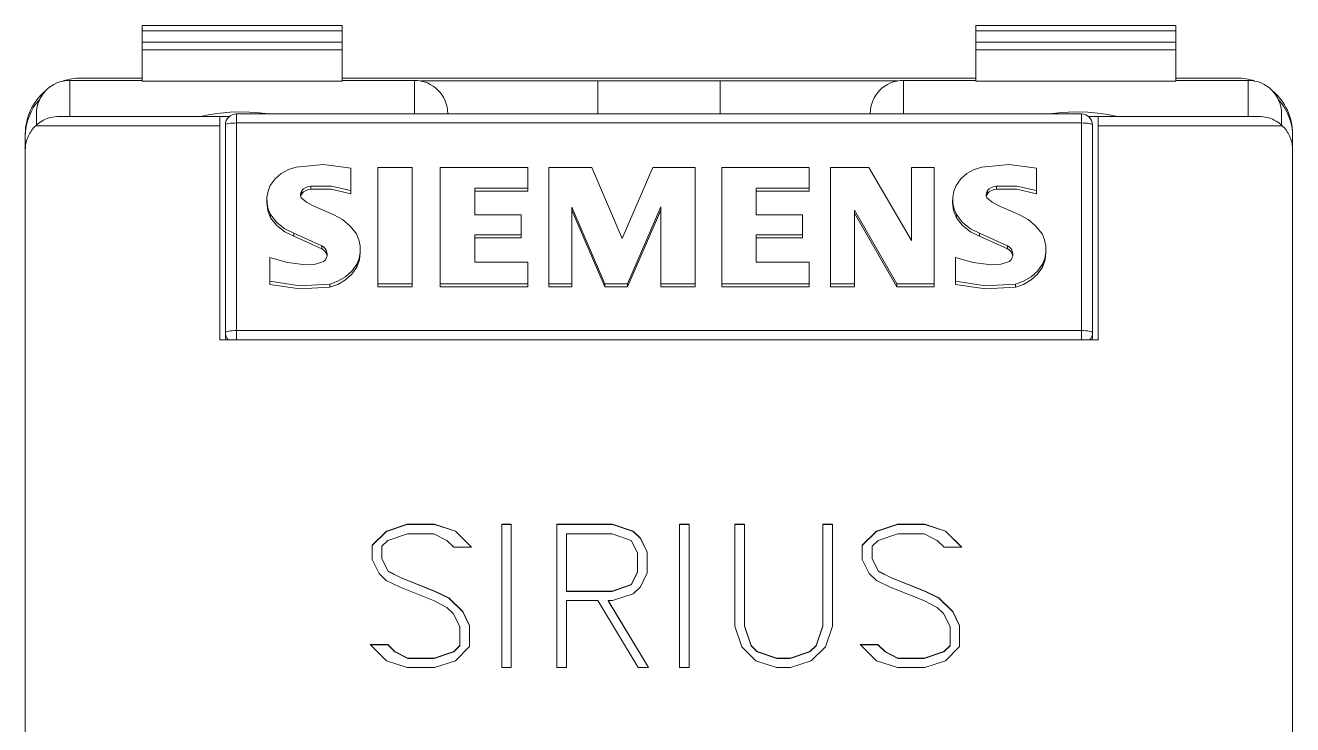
# Model space of a CAD drawing. Header units: millimetres. Extents: x 42151 to 59780, y 37376 to 44547.
# Drawn here: x 47703.09 to 47725.89, y 42721.1 to 42733.68 of the extents above; entities that cross this region are included whole.
import ezdxf

# ---------------------------------------------------------------- set-up
doc = ezdxf.new("R2010")
doc.units = ezdxf.units.MM
doc.set_wipeout_variables(frame=1)
doc.layers.add('000-PI-Oprema', color=30, linetype='Continuous', lineweight=5)

# ---------------------------------------------------------------- blocks, each defined once
blk = doc.blocks.new('3UG5616-1CR20')
at = {"layer": '000-PI-Oprema', "ltscale": 0.25}
for p, q in [((49057.968, 45388.146), (49061.568, 45388.146)), ((49057.968, 45387.141), (49057.968, 45388.146)), ((49057.968, 45388.046), (49061.568, 45388.046)), ((49061.568, 45387.141), (49061.568, 45388.146)), ((49072.968, 45388.146), (49076.568, 45388.146)), ((49072.968, 45387.141), (49072.968, 45388.146)), ((49072.968, 45388.046), (49076.568, 45388.046)), ((49076.568, 45387.141), (49076.568, 45388.146)), ((49057.968, 45387.842), (49061.568, 45387.842)), ((49072.968, 45387.842), (49076.568, 45387.842)), ((49057.968, 45387.705), (49061.568, 45387.705)), ((49072.968, 45387.705), (49076.568, 45387.705)), ((49056.668, 45387.156), (49057.968, 45387.156)), ((49056.668, 45386.505), (49056.668, 45387.156)), ((49056.868, 45387.196), (49057.968, 45387.196)), ((49057.968, 45387.141), (49061.568, 45387.141)), ((49061.568, 45387.196), (49072.968, 45387.196)), ((49061.568, 45387.156), (49062.868, 45387.156)), ((49062.868, 45386.553), (49062.868, 45387.156)), ((49062.977, 45387.146), (49071.559, 45387.146)), ((49066.168, 45386.553), (49066.168, 45387.146)), ((49068.368, 45386.553), (49068.368, 45387.146)), ((49071.668, 45387.156), (49072.968, 45387.156)), ((49071.668, 45386.553), (49071.668, 45387.156)), ((49072.968, 45387.141), (49076.568, 45387.141)), ((49076.568, 45387.196), (49077.668, 45387.196)), ((49076.568, 45387.156), (49077.868, 45387.156)), ((49077.868, 45386.505), (49077.868, 45387.156)), ((49056.068, 45386.352), (49056.068, 45386.556)), ((49056.082, 45386.364), (49056.109, 45386.385)), ((49056.109, 45386.385), (49056.138, 45386.405)), ((49056.138, 45386.405), (49056.168, 45386.424)), ((49056.168, 45386.424), (49056.198, 45386.44)), ((49056.198, 45386.44), (49056.23, 45386.455)), ((49056.23, 45386.455), (49056.263, 45386.468)), ((49056.263, 45386.468), (49056.296, 45386.479)), ((49056.296, 45386.479), (49056.33, 45386.488)), ((49056.33, 45386.488), (49056.364, 45386.495)), ((49056.364, 45386.495), (49056.399, 45386.5)), ((49056.399, 45386.5), (49056.433, 45386.503)), ((49056.433, 45386.503), (49056.468, 45386.505)), ((49056.468, 45386.505), (49059.368, 45386.505)), ((49059.021, 45386.504), (49059.196, 45386.539)), ((49059.196, 45386.539), (49059.373, 45386.565)), ((49059.368, 45382.484), (49059.368, 45386.505)), ((49059.368, 45386.504), (49059.537, 45386.504)), ((49059.373, 45386.565), (49059.551, 45386.581)), ((49059.551, 45386.581), (49059.726, 45386.587)), ((49059.668, 45386.553), (49074.868, 45386.553)), ((49059.668, 45386.389), (49059.668, 45386.553)), ((49059.668, 45386.389), (49074.868, 45386.389)), ((49059.668, 45382.653), (49059.668, 45386.389)), ((49059.9, 45386.585), (49059.726, 45386.587)), ((49060.077, 45386.574), (49059.9, 45386.585)), ((49060.255, 45386.553), (49060.077, 45386.574)), ((49063.468, 45386.553), (49063.468, 45386.556)), ((49071.068, 45386.553), (49071.068, 45386.556)), ((49074.281, 45386.553), (49074.459, 45386.574)), ((49074.459, 45386.574), (49074.636, 45386.585)), ((49074.636, 45386.585), (49074.81, 45386.587)), ((49074.985, 45386.581), (49074.81, 45386.587)), ((49074.868, 45386.389), (49074.868, 45386.553)), ((49074.868, 45382.653), (49074.868, 45386.389)), ((49075.163, 45386.565), (49074.985, 45386.581)), ((49074.999, 45386.504), (49075.168, 45386.504)), ((49075.341, 45386.539), (49075.163, 45386.565)), ((49075.168, 45386.505), (49078.068, 45386.505)), ((49075.168, 45382.484), (49075.168, 45386.505)), ((49075.515, 45386.504), (49075.341, 45386.539)), ((49078.103, 45386.503), (49078.068, 45386.505)), ((49078.138, 45386.5), (49078.103, 45386.503)), ((49078.172, 45386.495), (49078.138, 45386.5)), ((49078.207, 45386.488), (49078.172, 45386.495)), ((49078.24, 45386.479), (49078.207, 45386.488)), ((49078.274, 45386.468), (49078.24, 45386.479)), ((49078.306, 45386.455), (49078.274, 45386.468)), ((49078.338, 45386.44), (49078.306, 45386.455)), ((49078.369, 45386.424), (49078.338, 45386.44)), ((49078.399, 45386.405), (49078.369, 45386.424)), ((49078.427, 45386.385), (49078.399, 45386.405)), ((49078.455, 45386.364), (49078.427, 45386.385)), ((49078.468, 45386.352), (49078.468, 45386.556)), ((49055.868, 45386.146), (49055.868, 45386.196)), ((49055.868, 45288.196), (49055.868, 45386.146)), ((49055.911, 45386.128), (49055.923, 45386.155)), ((49055.923, 45386.155), (49055.936, 45386.181)), ((49055.936, 45386.181), (49055.95, 45386.207)), ((49055.95, 45386.207), (49055.965, 45386.231)), ((49055.965, 45386.231), (49055.982, 45386.255)), ((49055.982, 45386.255), (49055.999, 45386.278)), ((49055.999, 45386.278), (49056.017, 45386.3)), ((49056.017, 45386.3), (49056.036, 45386.321)), ((49056.036, 45386.321), (49056.056, 45386.34)), ((49056.056, 45386.34), (49056.082, 45386.364)), ((49056.056, 45386.34), (49059.368, 45386.34)), ((49059.468, 45382.535), (49059.468, 45386.353)), ((49075.068, 45382.535), (49075.068, 45386.353)), ((49075.168, 45386.34), (49078.481, 45386.34)), ((49078.481, 45386.34), (49078.455, 45386.364)), ((49078.5, 45386.321), (49078.481, 45386.34)), ((49078.519, 45386.3), (49078.5, 45386.321)), ((49078.537, 45386.278), (49078.519, 45386.3)), ((49078.555, 45386.255), (49078.537, 45386.278)), ((49078.571, 45386.231), (49078.555, 45386.255)), ((49078.586, 45386.207), (49078.571, 45386.231)), ((49078.6, 45386.181), (49078.586, 45386.207)), ((49078.613, 45386.155), (49078.6, 45386.181)), ((49078.625, 45386.128), (49078.613, 45386.155)), ((49078.668, 45386.151), (49078.668, 45386.196)), ((49078.668, 45385.905), (49078.668, 45386.146)), ((49055.868, 45385.905), (49055.869, 45385.932)), ((49055.869, 45385.932), (49055.871, 45385.96)), ((49055.871, 45385.96), (49055.874, 45385.988)), ((49055.874, 45385.988), (49055.879, 45386.017)), ((49055.879, 45386.017), (49055.885, 45386.045)), ((49055.885, 45386.045), (49055.892, 45386.073)), ((49055.892, 45386.073), (49055.901, 45386.101)), ((49055.901, 45386.101), (49055.911, 45386.128)), ((49078.635, 45386.101), (49078.625, 45386.128)), ((49078.644, 45386.073), (49078.635, 45386.101)), ((49078.651, 45386.045), (49078.644, 45386.073)), ((49078.657, 45386.017), (49078.651, 45386.045)), ((49078.662, 45385.988), (49078.657, 45386.017)), ((49078.665, 45385.96), (49078.662, 45385.988)), ((49078.667, 45385.932), (49078.665, 45385.96)), ((49078.668, 45385.905), (49078.667, 45385.932)), ((49078.668, 45368.668), (49078.668, 45385.905)), ((49061.726, 45385.116), (49061.726, 45385.573)), ((49062.208, 45385.588), (49062.83, 45385.588)), ((49062.208, 45383.439), (49062.208, 45385.588)), ((49062.83, 45383.439), (49062.83, 45385.588)), ((49063.332, 45385.588), (49064.906, 45385.588)), ((49063.332, 45383.439), (49063.332, 45385.588)), ((49064.906, 45385.159), (49064.906, 45385.588)), ((49065.288, 45385.588), (49066.058, 45385.588)), ((49065.288, 45383.439), (49065.288, 45385.588)), ((49066.604, 45384.312), (49066.058, 45385.588)), ((49066.604, 45384.312), (49067.155, 45385.588)), ((49067.155, 45385.588), (49067.919, 45385.588)), ((49067.919, 45383.439), (49067.919, 45385.588)), ((49068.396, 45385.588), (49069.97, 45385.588)), ((49068.396, 45383.439), (49068.396, 45385.588)), ((49069.97, 45385.159), (49069.97, 45385.588)), ((49070.352, 45385.588), (49071.043, 45385.588)), ((49070.352, 45383.439), (49070.352, 45385.588)), ((49071.809, 45384.277), (49071.043, 45385.588)), ((49071.809, 45385.588), (49072.219, 45385.588)), ((49071.809, 45384.277), (49071.809, 45385.588)), ((49072.219, 45383.439), (49072.219, 45385.588)), ((49074.062, 45385.116), (49074.062, 45385.573)), ((49061.007, 45385.199), (49061.007, 45385.254)), ((49073.343, 45385.199), (49073.343, 45385.254)), ((49060.214, 45384.954), (49060.214, 45385.008)), ((49060.841, 45385.116), (49060.841, 45385.171)), ((49063.954, 45385.213), (49064.906, 45385.213)), ((49063.954, 45384.737), (49063.954, 45385.213)), ((49063.954, 45385.159), (49064.906, 45385.159)), ((49069.018, 45385.213), (49069.97, 45385.213)), ((49069.018, 45384.737), (49069.018, 45385.213)), ((49069.018, 45385.159), (49069.97, 45385.159)), ((49072.55, 45384.954), (49072.55, 45385.008)), ((49073.177, 45385.116), (49073.177, 45385.171)), ((49061.416, 45384.737), (49061.034, 45384.907)), ((49066.297, 45383.494), (49065.703, 45384.873)), ((49065.703, 45383.439), (49065.703, 45384.873)), ((49066.297, 45383.439), (49065.703, 45384.819)), ((49066.702, 45383.494), (49067.3, 45384.878)), ((49066.702, 45383.439), (49067.3, 45384.823)), ((49067.3, 45383.439), (49067.3, 45384.878)), ((49071.55, 45383.494), (49070.786, 45384.822)), ((49070.786, 45383.439), (49070.786, 45384.822)), ((49073.752, 45384.737), (49073.37, 45384.907)), ((49060.282, 45384.685), (49060.282, 45384.74)), ((49063.954, 45384.737), (49064.786, 45384.737)), ((49064.786, 45384.324), (49064.786, 45384.737)), ((49069.018, 45384.737), (49069.85, 45384.737)), ((49069.85, 45384.324), (49069.85, 45384.737)), ((49071.55, 45383.439), (49070.786, 45384.767)), ((49072.618, 45384.685), (49072.618, 45384.74)), ((49060.696, 45384.35), (49060.696, 45384.404)), ((49061.203, 45384.18), (49060.696, 45384.404)), ((49061.203, 45384.125), (49060.696, 45384.35)), ((49063.954, 45384.379), (49064.786, 45384.379)), ((49063.954, 45383.886), (49063.954, 45384.379)), ((49063.954, 45384.324), (49064.786, 45384.324)), ((49069.018, 45384.379), (49069.85, 45384.379)), ((49069.018, 45383.886), (49069.018, 45384.379)), ((49069.018, 45384.324), (49069.85, 45384.324)), ((49073.032, 45384.35), (49073.032, 45384.404)), ((49073.539, 45384.18), (49073.032, 45384.404)), ((49073.539, 45384.125), (49073.032, 45384.35)), ((49061.203, 45384.125), (49061.203, 45384.18)), ((49061.895, 45384.061), (49061.895, 45384.116)), ((49073.539, 45384.125), (49073.539, 45384.18)), ((49074.231, 45384.061), (49074.231, 45384.116)), ((49060.268, 45383.485), (49060.268, 45383.971)), ((49061.299, 45384.025), (49061.299, 45384.025)), ((49063.954, 45383.886), (49064.906, 45383.886)), ((49064.906, 45383.494), (49064.906, 45383.886)), ((49069.018, 45383.886), (49069.97, 45383.886)), ((49069.97, 45383.494), (49069.97, 45383.886)), ((49072.604, 45383.485), (49072.604, 45383.971)), ((49073.635, 45384.025), (49073.635, 45384.025)), ((49061.831, 45383.793), (49061.831, 45383.848)), ((49074.167, 45383.793), (49074.167, 45383.848)), ((49061.345, 45383.435), (49061.345, 45383.49)), ((49062.208, 45383.494), (49062.83, 45383.494)), ((49062.208, 45383.439), (49062.83, 45383.439)), ((49063.332, 45383.494), (49064.906, 45383.494)), ((49063.332, 45383.439), (49064.906, 45383.439)), ((49064.906, 45383.439), (49064.906, 45383.494)), ((49065.288, 45383.494), (49065.703, 45383.494)), ((49065.288, 45383.439), (49065.703, 45383.439)), ((49066.297, 45383.494), (49066.702, 45383.494)), ((49066.297, 45383.439), (49066.297, 45383.494)), ((49066.297, 45383.439), (49066.702, 45383.439)), ((49066.702, 45383.439), (49066.702, 45383.494)), ((49067.3, 45383.494), (49067.919, 45383.494)), ((49067.3, 45383.439), (49067.919, 45383.439)), ((49068.396, 45383.494), (49069.97, 45383.494)), ((49068.396, 45383.439), (49069.97, 45383.439)), ((49069.97, 45383.439), (49069.97, 45383.494)), ((49070.352, 45383.494), (49070.786, 45383.494)), ((49070.352, 45383.439), (49070.786, 45383.439)), ((49071.55, 45383.494), (49072.219, 45383.494)), ((49071.55, 45383.439), (49071.55, 45383.494)), ((49071.55, 45383.439), (49072.219, 45383.439)), ((49073.681, 45383.435), (49073.681, 45383.49)), ((49059.468, 45382.535), (49059.475, 45382.484)), ((49059.668, 45382.653), (49074.868, 45382.653)), ((49059.668, 45382.484), (49059.668, 45382.653)), ((49074.868, 45382.484), (49074.868, 45382.653)), ((49075.061, 45382.484), (49075.068, 45382.535)), ((49059.368, 45382.484), (49075.168, 45382.484)), ((49062.739, 45379.168), (49062.364, 45379.043)), ((49062.364, 45379.039), (49062.739, 45379.164)), ((49062.739, 45379.168), (49063.231, 45379.168)), ((49062.739, 45379.164), (49062.739, 45379.168)), ((49062.739, 45379.164), (49063.231, 45379.164)), ((49063.231, 45379.164), (49063.231, 45379.168)), ((49063.605, 45379.045), (49063.231, 45379.168)), ((49063.605, 45379.041), (49063.231, 45379.164)), ((49064.438, 45379.168), (49064.611, 45379.168)), ((49064.438, 45376.588), (49064.438, 45379.168)), ((49064.438, 45379.164), (49064.611, 45379.164)), ((49064.611, 45376.588), (49064.611, 45379.168)), ((49065.433, 45379.168), (49066.431, 45379.168)), ((49065.433, 45376.588), (49065.433, 45379.168)), ((49065.433, 45379.164), (49066.431, 45379.164)), ((49066.431, 45379.164), (49066.431, 45379.168)), ((49066.803, 45379.044), (49066.431, 45379.168)), ((49066.803, 45379.04), (49066.431, 45379.164)), ((49067.637, 45379.168), (49067.811, 45379.168)), ((49067.637, 45376.588), (49067.637, 45379.168)), ((49067.637, 45379.164), (49067.811, 45379.164)), ((49067.811, 45376.588), (49067.811, 45379.168)), ((49068.632, 45379.168), (49068.806, 45379.168)), ((49068.632, 45377.333), (49068.632, 45379.168)), ((49068.632, 45379.164), (49068.806, 45379.164)), ((49068.806, 45377.334), (49068.806, 45379.168)), ((49070.214, 45379.168), (49070.387, 45379.168)), ((49070.214, 45377.334), (49070.214, 45379.168)), ((49070.214, 45379.164), (49070.387, 45379.164)), ((49070.387, 45377.333), (49070.387, 45379.168)), ((49071.557, 45379.168), (49071.183, 45379.043)), ((49071.183, 45379.039), (49071.557, 45379.164)), ((49071.557, 45379.168), (49072.05, 45379.168)), ((49071.557, 45379.164), (49071.557, 45379.168)), ((49071.557, 45379.164), (49072.05, 45379.164)), ((49072.05, 45379.164), (49072.05, 45379.168)), ((49072.424, 45379.045), (49072.05, 45379.168)), ((49072.424, 45379.041), (49072.05, 45379.164)), ((49062.364, 45379.043), (49062.107, 45378.79)), ((49062.107, 45378.786), (49062.364, 45379.039)), ((49062.392, 45378.878), (49062.283, 45378.771)), ((49062.364, 45379.039), (49062.364, 45379.043)), ((49062.745, 45378.996), (49062.392, 45378.878)), ((49062.745, 45378.996), (49063.219, 45378.996)), ((49063.453, 45378.878), (49063.219, 45378.996)), ((49063.58, 45378.754), (49063.453, 45378.878)), ((49063.605, 45379.041), (49063.605, 45379.045)), ((49063.897, 45378.754), (49063.605, 45379.045)), ((49063.893, 45378.754), (49063.605, 45379.041)), ((49065.606, 45378.996), (49066.423, 45378.996)), ((49065.606, 45377.965), (49065.606, 45378.996)), ((49066.769, 45378.878), (49066.423, 45378.996)), ((49066.884, 45378.654), (49066.769, 45378.878)), ((49066.803, 45379.04), (49066.803, 45379.044)), ((49066.935, 45378.918), (49066.803, 45379.044)), ((49066.935, 45378.914), (49066.803, 45379.04)), ((49066.935, 45378.914), (49066.935, 45378.918)), ((49067.058, 45378.667), (49066.935, 45378.918)), ((49067.058, 45378.663), (49066.935, 45378.914)), ((49071.183, 45379.043), (49070.926, 45378.79)), ((49070.926, 45378.786), (49071.183, 45379.039)), ((49071.21, 45378.878), (49071.102, 45378.771)), ((49071.183, 45379.039), (49071.183, 45379.043)), ((49071.564, 45378.996), (49071.21, 45378.878)), ((49071.564, 45378.996), (49072.038, 45378.996)), ((49072.272, 45378.878), (49072.038, 45378.996)), ((49072.399, 45378.754), (49072.272, 45378.878)), ((49072.424, 45379.041), (49072.424, 45379.045)), ((49072.716, 45378.754), (49072.424, 45379.045)), ((49072.711, 45378.754), (49072.424, 45379.041)), ((49062.107, 45378.532), (49062.107, 45378.79)), ((49062.283, 45378.543), (49062.283, 45378.771)), ((49063.58, 45378.754), (49063.897, 45378.754)), ((49066.884, 45378.301), (49066.884, 45378.654)), ((49067.058, 45378.293), (49067.058, 45378.667)), ((49070.926, 45378.532), (49070.926, 45378.79)), ((49071.102, 45378.543), (49071.102, 45378.771)), ((49072.399, 45378.754), (49072.716, 45378.754)), ((49062.232, 45378.282), (49062.107, 45378.532)), ((49062.398, 45378.321), (49062.283, 45378.548)), ((49062.398, 45378.317), (49062.283, 45378.543)), ((49071.051, 45378.282), (49070.926, 45378.532)), ((49071.217, 45378.321), (49071.102, 45378.548)), ((49071.217, 45378.317), (49071.102, 45378.543)), ((49062.361, 45378.154), (49062.232, 45378.282)), ((49062.398, 45378.317), (49062.398, 45378.321)), ((49062.63, 45378.206), (49062.398, 45378.321)), ((49062.63, 45378.201), (49062.398, 45378.317)), ((49062.63, 45378.201), (49062.63, 45378.206)), ((49063.238, 45377.964), (49062.63, 45378.206)), ((49063.238, 45377.959), (49062.63, 45378.201)), ((49066.884, 45378.306), (49066.769, 45378.082)), ((49066.769, 45378.077), (49066.884, 45378.301)), ((49067.058, 45378.293), (49066.934, 45378.042)), ((49071.18, 45378.154), (49071.051, 45378.282)), ((49071.217, 45378.317), (49071.217, 45378.321)), ((49071.449, 45378.206), (49071.217, 45378.321)), ((49071.449, 45378.201), (49071.217, 45378.317)), ((49071.449, 45378.201), (49071.449, 45378.206)), ((49072.057, 45377.964), (49071.449, 45378.206)), ((49072.057, 45377.959), (49071.449, 45378.201)), ((49062.61, 45378.033), (49062.361, 45378.154)), ((49063.212, 45377.793), (49062.61, 45378.033)), ((49063.238, 45377.959), (49063.238, 45377.964)), ((49063.487, 45377.845), (49063.238, 45377.964)), ((49063.487, 45377.84), (49063.238, 45377.959)), ((49065.606, 45377.965), (49066.423, 45377.965)), ((49065.606, 45377.96), (49065.606, 45377.965)), ((49065.606, 45377.96), (49066.423, 45377.96)), ((49066.769, 45378.082), (49066.423, 45377.965)), ((49066.423, 45377.96), (49066.769, 45378.077)), ((49066.423, 45377.96), (49066.423, 45377.965)), ((49066.769, 45378.077), (49066.769, 45378.082)), ((49066.934, 45378.042), (49066.803, 45377.917)), ((49071.429, 45378.033), (49071.18, 45378.154)), ((49072.031, 45377.793), (49071.429, 45378.033)), ((49072.057, 45377.959), (49072.057, 45377.964)), ((49072.305, 45377.845), (49072.057, 45377.964)), ((49072.305, 45377.84), (49072.057, 45377.959)), ((49063.453, 45377.672), (49063.212, 45377.793)), ((49063.487, 45377.84), (49063.487, 45377.845)), ((49063.737, 45377.596), (49063.487, 45377.845)), ((49063.737, 45377.591), (49063.487, 45377.84)), ((49065.606, 45377.793), (49066.166, 45377.793)), ((49065.606, 45376.588), (49065.606, 45377.793)), ((49066.892, 45376.588), (49066.166, 45377.793)), ((49066.354, 45377.793), (49066.43, 45377.793)), ((49066.354, 45377.788), (49066.354, 45377.793)), ((49067.08, 45376.588), (49066.354, 45377.793)), ((49067.077, 45376.588), (49066.354, 45377.788)), ((49066.803, 45377.917), (49066.43, 45377.793)), ((49072.272, 45377.672), (49072.031, 45377.793)), ((49072.305, 45377.84), (49072.305, 45377.845)), ((49072.555, 45377.596), (49072.305, 45377.845)), ((49072.555, 45377.591), (49072.305, 45377.84)), ((49063.566, 45377.56), (49063.453, 45377.672)), ((49063.685, 45377.328), (49063.566, 45377.56)), ((49063.737, 45377.591), (49063.737, 45377.596)), ((49063.858, 45377.346), (49063.737, 45377.596)), ((49063.858, 45377.341), (49063.737, 45377.591)), ((49072.385, 45377.56), (49072.272, 45377.672)), ((49072.504, 45377.328), (49072.385, 45377.56)), ((49072.555, 45377.591), (49072.555, 45377.596)), ((49072.677, 45377.346), (49072.555, 45377.596)), ((49072.677, 45377.341), (49072.555, 45377.591)), ((49063.685, 45376.98), (49063.685, 45377.328)), ((49063.858, 45376.966), (49063.858, 45377.346)), ((49068.756, 45376.962), (49068.632, 45377.333)), ((49068.925, 45376.988), (49068.806, 45377.339)), ((49068.925, 45376.983), (49068.806, 45377.334)), ((49070.214, 45377.339), (49070.095, 45376.988)), ((49070.095, 45376.983), (49070.214, 45377.334)), ((49070.387, 45377.333), (49070.262, 45376.962)), ((49072.504, 45376.98), (49072.504, 45377.328)), ((49072.677, 45376.966), (49072.677, 45377.346)), ((49062.07, 45377.002), (49062.388, 45377.002)), ((49062.364, 45376.71), (49062.07, 45377.002)), ((49062.075, 45376.997), (49062.388, 45376.997)), ((49062.388, 45376.997), (49062.388, 45377.002)), ((49062.517, 45376.878), (49062.388, 45377.002)), ((49062.517, 45376.873), (49062.388, 45376.997)), ((49062.517, 45376.873), (49062.517, 45376.878)), ((49062.749, 45376.76), (49062.517, 45376.878)), ((49062.749, 45376.755), (49062.517, 45376.873)), ((49063.576, 45376.878), (49063.223, 45376.76)), ((49063.223, 45376.755), (49063.576, 45376.873)), ((49063.685, 45376.985), (49063.576, 45376.878)), ((49063.576, 45376.873), (49063.685, 45376.98)), ((49063.576, 45376.873), (49063.576, 45376.878)), ((49063.858, 45376.966), (49063.605, 45376.712)), ((49069.01, 45376.712), (49068.756, 45376.962)), ((49068.925, 45376.983), (49068.925, 45376.988)), ((49069.035, 45376.877), (49068.925, 45376.988)), ((49069.035, 45376.872), (49068.925, 45376.983)), ((49069.035, 45376.872), (49069.035, 45376.877)), ((49069.391, 45376.759), (49069.035, 45376.877)), ((49069.391, 45376.755), (49069.035, 45376.872)), ((49069.983, 45376.877), (49069.627, 45376.759)), ((49069.627, 45376.755), (49069.983, 45376.872)), ((49070.095, 45376.988), (49069.983, 45376.877)), ((49069.983, 45376.872), (49070.095, 45376.983)), ((49069.983, 45376.872), (49069.983, 45376.877)), ((49070.262, 45376.962), (49070.009, 45376.712)), ((49070.095, 45376.983), (49070.095, 45376.988)), ((49070.889, 45377.002), (49071.207, 45377.002)), ((49071.183, 45376.71), (49070.889, 45377.002)), ((49070.894, 45376.997), (49071.207, 45376.997)), ((49071.207, 45376.997), (49071.207, 45377.002)), ((49071.336, 45376.878), (49071.207, 45377.002)), ((49071.336, 45376.873), (49071.207, 45376.997)), ((49071.336, 45376.873), (49071.336, 45376.878)), ((49071.567, 45376.76), (49071.336, 45376.878)), ((49071.567, 45376.755), (49071.336, 45376.873)), ((49072.395, 45376.878), (49072.041, 45376.76)), ((49072.041, 45376.755), (49072.395, 45376.873)), ((49072.504, 45376.985), (49072.395, 45376.878)), ((49072.395, 45376.873), (49072.504, 45376.98)), ((49072.395, 45376.873), (49072.395, 45376.878)), ((49072.677, 45376.966), (49072.424, 45376.712)), ((49062.739, 45376.588), (49062.364, 45376.71)), ((49062.739, 45376.588), (49063.231, 45376.588)), ((49062.749, 45376.76), (49063.223, 45376.76)), ((49062.749, 45376.755), (49062.749, 45376.76)), ((49062.749, 45376.755), (49063.223, 45376.755)), ((49063.223, 45376.755), (49063.223, 45376.76)), ((49063.605, 45376.712), (49063.231, 45376.588)), ((49064.438, 45376.588), (49064.611, 45376.588)), ((49065.433, 45376.588), (49065.606, 45376.588)), ((49066.892, 45376.588), (49067.08, 45376.588)), ((49067.637, 45376.588), (49067.811, 45376.588)), ((49069.384, 45376.588), (49069.01, 45376.712)), ((49069.384, 45376.588), (49069.635, 45376.588)), ((49069.391, 45376.759), (49069.627, 45376.759)), ((49069.391, 45376.755), (49069.391, 45376.759)), ((49069.391, 45376.755), (49069.627, 45376.755)), ((49069.627, 45376.755), (49069.627, 45376.759)), ((49070.009, 45376.712), (49069.635, 45376.588)), ((49071.557, 45376.588), (49071.183, 45376.71)), ((49071.557, 45376.588), (49072.05, 45376.588)), ((49071.567, 45376.76), (49072.041, 45376.76)), ((49071.567, 45376.755), (49071.567, 45376.76)), ((49071.567, 45376.755), (49072.041, 45376.755)), ((49072.041, 45376.755), (49072.041, 45376.76)), ((49072.424, 45376.712), (49072.05, 45376.588))]:
    blk.add_line(p, q, dxfattribs=at)
for points in [[(49059.668, 45386.389), (49059.629, 45386.388), (49059.592, 45386.386), (49059.557, 45386.383), (49059.527, 45386.378), (49059.502, 45386.373), (49059.483, 45386.367), (49059.472, 45386.36), (49059.468, 45386.353)], [(49075.068, 45386.353), (49075.064, 45386.36), (49075.053, 45386.367), (49075.034, 45386.373), (49075.01, 45386.378), (49074.979, 45386.383), (49074.945, 45386.386), (49074.907, 45386.388), (49074.868, 45386.389)], [(49060.74, 45385.596), (49060.6, 45385.551), (49060.472, 45385.479), (49060.363, 45385.382), (49060.276, 45385.265)], [(49061.726, 45385.573), (49061.235, 45385.643), (49060.74, 45385.596)], [(49073.076, 45385.596), (49072.936, 45385.551), (49072.808, 45385.479), (49072.699, 45385.382), (49072.612, 45385.265)], [(49074.062, 45385.573), (49073.571, 45385.643), (49073.076, 45385.596)], [(49060.276, 45385.265), (49060.236, 45385.163), (49060.216, 45385.056), (49060.217, 45384.947), (49060.24, 45384.84), (49060.282, 45384.74)], [(49061.007, 45385.254), (49060.96, 45385.246), (49060.916, 45385.228), (49060.875, 45385.203), (49060.841, 45385.171)], [(49061.726, 45385.171), (49061.372, 45385.251), (49061.007, 45385.254)], [(49072.612, 45385.265), (49072.572, 45385.163), (49072.552, 45385.056), (49072.553, 45384.947), (49072.576, 45384.84), (49072.618, 45384.74)], [(49073.343, 45385.254), (49073.296, 45385.246), (49073.252, 45385.228), (49073.211, 45385.203), (49073.177, 45385.171)], [(49074.062, 45385.171), (49073.708, 45385.251), (49073.343, 45385.254)], [(49060.841, 45385.171), (49060.829, 45385.151), (49060.822, 45385.13), (49060.818, 45385.108), (49060.818, 45385.086), (49060.823, 45385.064), (49060.831, 45385.043)], [(49060.841, 45385.116), (49060.829, 45385.095), (49060.821, 45385.072)], [(49060.831, 45385.043), (49060.925, 45384.964), (49061.034, 45384.907)], [(49061.007, 45385.199), (49060.96, 45385.191), (49060.916, 45385.174), (49060.875, 45385.148), (49060.841, 45385.116)], [(49061.726, 45385.116), (49061.372, 45385.197), (49061.007, 45385.199)], [(49073.177, 45385.171), (49073.165, 45385.151), (49073.158, 45385.13), (49073.154, 45385.108), (49073.154, 45385.086), (49073.159, 45385.064), (49073.167, 45385.043)], [(49073.177, 45385.116), (49073.165, 45385.095), (49073.157, 45385.072)], [(49073.167, 45385.043), (49073.261, 45384.964), (49073.37, 45384.907)], [(49073.343, 45385.199), (49073.296, 45385.191), (49073.252, 45385.174), (49073.211, 45385.148), (49073.177, 45385.116)], [(49074.062, 45385.116), (49073.708, 45385.197), (49073.343, 45385.199)], [(49060.214, 45384.954), (49060.231, 45384.815), (49060.282, 45384.685)], [(49072.55, 45384.954), (49072.567, 45384.815), (49072.618, 45384.685)], [(49060.282, 45384.74), (49060.395, 45384.6), (49060.535, 45384.487), (49060.696, 45384.404)], [(49060.282, 45384.685), (49060.395, 45384.545), (49060.535, 45384.432), (49060.696, 45384.35)], [(49061.827, 45384.394), (49061.715, 45384.535), (49061.576, 45384.651), (49061.416, 45384.737)], [(49072.618, 45384.74), (49072.731, 45384.6), (49072.871, 45384.487), (49073.032, 45384.404)], [(49072.618, 45384.685), (49072.731, 45384.545), (49072.871, 45384.432), (49073.032, 45384.35)], [(49074.163, 45384.394), (49074.051, 45384.535), (49073.912, 45384.651), (49073.752, 45384.737)], [(49061.831, 45383.848), (49061.872, 45383.953), (49061.892, 45384.065), (49061.892, 45384.178), (49061.869, 45384.289), (49061.827, 45384.394)], [(49074.167, 45383.848), (49074.208, 45383.953), (49074.228, 45384.065), (49074.228, 45384.178), (49074.205, 45384.289), (49074.163, 45384.394)], [(49061.299, 45384.025), (49061.294, 45384.063), (49061.282, 45384.099), (49061.262, 45384.131), (49061.235, 45384.159), (49061.203, 45384.18)], [(49061.297, 45383.998), (49061.288, 45384.029), (49061.274, 45384.058), (49061.255, 45384.085), (49061.231, 45384.107), (49061.203, 45384.125)], [(49073.635, 45384.025), (49073.63, 45384.063), (49073.618, 45384.099), (49073.598, 45384.131), (49073.571, 45384.159), (49073.539, 45384.18)], [(49073.633, 45383.998), (49073.624, 45384.029), (49073.61, 45384.058), (49073.591, 45384.085), (49073.567, 45384.107), (49073.539, 45384.125)], [(49060.268, 45383.971), (49060.587, 45383.879), (49060.916, 45383.835)], [(49060.916, 45383.835), (49061.063, 45383.842), (49061.203, 45383.882)], [(49061.203, 45383.882), (49061.23, 45383.897), (49061.254, 45383.916), (49061.273, 45383.94), (49061.287, 45383.966), (49061.296, 45383.995), (49061.299, 45384.025)], [(49061.831, 45383.793), (49061.879, 45383.924), (49061.895, 45384.061)], [(49072.604, 45383.971), (49072.923, 45383.879), (49073.252, 45383.835)], [(49073.252, 45383.835), (49073.399, 45383.842), (49073.539, 45383.882)], [(49073.539, 45383.882), (49073.566, 45383.897), (49073.59, 45383.916), (49073.609, 45383.94), (49073.623, 45383.966), (49073.632, 45383.995), (49073.635, 45384.025)], [(49074.167, 45383.793), (49074.215, 45383.924), (49074.231, 45384.061)], [(49061.345, 45383.49), (49061.492, 45383.54), (49061.626, 45383.619), (49061.741, 45383.723), (49061.831, 45383.848)], [(49061.345, 45383.435), (49061.492, 45383.485), (49061.626, 45383.564), (49061.741, 45383.668), (49061.831, 45383.793)], [(49073.681, 45383.49), (49073.828, 45383.54), (49073.962, 45383.619), (49074.077, 45383.723), (49074.167, 45383.848)], [(49073.681, 45383.435), (49073.828, 45383.485), (49073.962, 45383.564), (49074.077, 45383.668), (49074.167, 45383.793)], [(49060.268, 45383.54), (49060.804, 45383.461), (49061.345, 45383.49)], [(49060.268, 45383.485), (49060.804, 45383.407), (49061.345, 45383.435)], [(49072.604, 45383.54), (49073.14, 45383.461), (49073.681, 45383.49)], [(49072.604, 45383.485), (49073.14, 45383.407), (49073.681, 45383.435)], [(49059.668, 45382.653), (49059.629, 45382.652), (49059.592, 45382.65), (49059.557, 45382.647), (49059.527, 45382.642), (49059.502, 45382.637), (49059.483, 45382.63), (49059.472, 45382.623), (49059.468, 45382.616)], [(49059.468, 45382.616), (49059.472, 45382.58), (49059.482, 45382.546), (49059.498, 45382.513), (49059.52, 45382.484)], [(49075.068, 45382.616), (49075.064, 45382.623), (49075.053, 45382.63), (49075.034, 45382.637), (49075.01, 45382.642), (49074.979, 45382.647), (49074.945, 45382.65), (49074.907, 45382.652), (49074.868, 45382.653)], [(49075.016, 45382.484), (49075.038, 45382.513), (49075.055, 45382.546), (49075.065, 45382.58), (49075.068, 45382.616)]]:
    blk.add_lwpolyline(points, dxfattribs=at)
for centre, radius, start, end in [((49056.668, 45386.556), 0.6, 90, 179.9999), ((49056.868, 45386.196), 1, 90, 108.4386), ((49062.868, 45386.556), 0.6, 0.0001, 90), ((49071.668, 45386.556), 0.6, 90, 179.9999), ((49077.668, 45386.196), 1, 71.5703, 90), ((49077.868, 45386.556), 0.6, 0.0001, 90), ((49056.868, 45386.196), 1, 129.6514, 180), ((49077.668, 45386.196), 1, 0, 50.3149), ((49056.868, 45386.146), 1, 137.632, 180), ((49077.668, 45386.146), 1, 0, 42.3535), ((49059.668, 45386.353), 0.2, 90, 179.9988), ((49074.868, 45386.353), 0.2, 0.0296, 90)]:
    blk.add_arc(centre, radius, start, end, dxfattribs=at)

msp = doc.modelspace()

# ---------------------------------------------------------------- block references
at = {"layer": '000-PI-Oprema'}
msp.add_blockref('3UG5616-1CR20', (-1352.777, -2654.463), dxfattribs=at)

doc.saveas('drawing.dxf')
